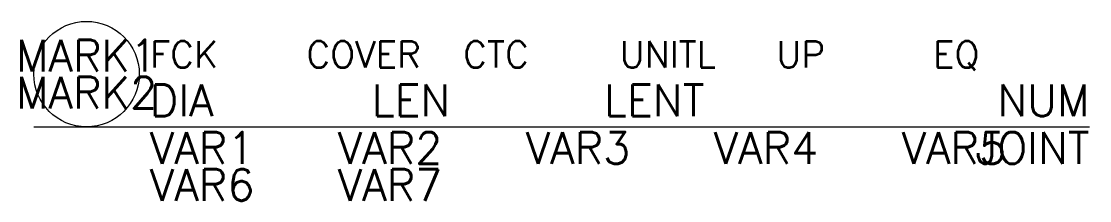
# Model space of a CAD drawing. Extents: x -1 to 100, y -7 to 10.
import ezdxf
from ezdxf.enums import TextEntityAlignment as Align

# ---------------------------------------------------------------- set-up
doc = ezdxf.new("R2010")
doc.units = 0
doc.header["$LTSCALE"] = 500
doc.layers.get('0').update_dxf_attribs({"linetype": 'CONTINUOUS'})
doc.layers.add('djdg_ratth', color=7, linetype='CONTINUOUS', plot=False)
doc.styles.get("Standard").update_dxf_attribs({"font": 'romans.shx'})

msp = doc.modelspace()

# ---------------------------------------------------------------- linework, layer by layer
at = {"color": 1}
msp.add_line((0, 0), (100, 0), dxfattribs=at)
msp.add_circle((5, 5), 5, dxfattribs=at)

# ---------------------------------------------------------------- texts
for tag, text, p in [('MARK1', 'A1', (5, 6.75)), ('MARK2', '-1', (5, 3.25))]:
    msp.add_attdef(tag, text=text, height=3).set_placement(p, align=Align.MIDDLE)
for tag, p, s in [('DIA', (11, 1), 'D29'), ('LEN', (32, 1), 'Len'), ('LENT', (54, 1), 'Lent'), ('VAR1', (11, -3.5), 'A=0.000'), ('VAR2', (28.8, -3.5), 'B=0.000'), ('VAR3', (46.6, -3.5), 'C=0.000'), ('VAR4', (64.4, -3.5), 'D=0.000'), ('VAR5', (82.2, -3.5), 'E=0.000'), ('VAR6', (11, -7), 'F=0.000'), ('VAR7', (28.8, -7), 'G=0.000')]:
    msp.add_attdef(tag, p, s, height=3)
for tag, text, p in [('NUM', 'N=0', (100, 1)), ('JOINT', 'Joint', (100, -3.5))]:
    msp.add_attdef(tag, text=text, height=3).set_placement(p, align=Align.RIGHT)
at = {"layer": 'djdg_ratth', "color": 4}
for tag, p, s in [('FCK', (11, 5.61), 'f:27'), ('COVER', (25.83, 5.61), 'v:100'), ('CTC', (40.67, 5.61), 'c:125'), ('UNITL', (55.5, 5.61), 'u:8.0'), ('UP', (70.33, 5.61), 'Up'), ('EQ', (85.17, 5.61), 'A+B+C+D+E')]:
    msp.add_attdef(tag, p, s, height=2.5, dxfattribs=at)

doc.saveas('drawing.dxf')
